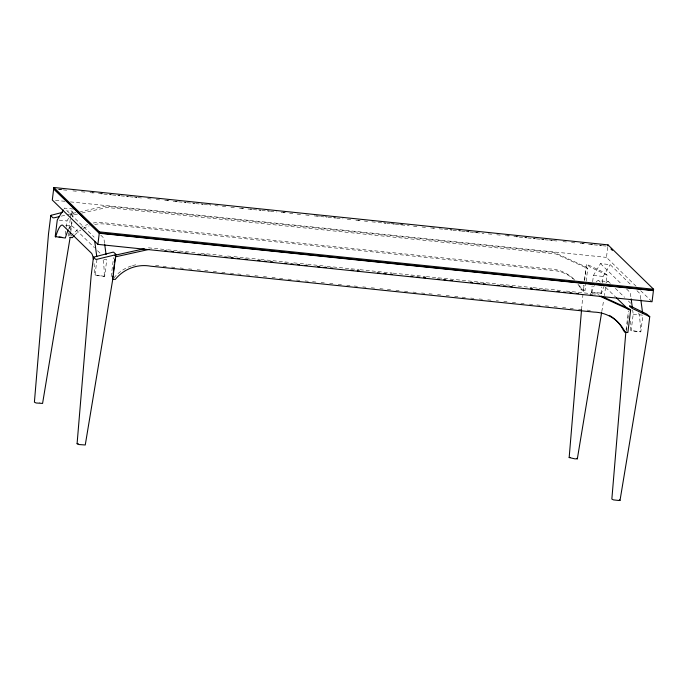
<?xml version="1.0" encoding="UTF-8"?>
<svg xmlns="http://www.w3.org/2000/svg" width="688" height="688" viewBox="0 0 688 688"><rect width="100%" height="100%" fill="white"/><g stroke="black" fill="none" stroke-linecap="round" stroke-linejoin="round"><path stroke-width="0.52" stroke-dasharray="3.44 2.58" d="M581.566 309.583L583.785 285.142M65.291 234.488L66.074 228.235M66.203 227.195L66.977 220.943L68.602 218.216M68.559 232.793L68.164 235.975L70.933 236.259A36.696 35.922 -45.8 0 1 79.309 228.64M69.084 228.562L70.271 219.033M70.408 217.976L70.933 213.744L76.179 212.575M70.537 229.973L71.595 221.502M70.812 231.822L72.12 221.287M72.644 217.073L73.169 212.859M103.845 259.367L106.76 259.668L104.679 276.344L94.987 275.338L97.06 258.662M111.181 276.662L113.554 257.604M584.439 279.87L586.46 264.063L603.711 272.31L607.04 275.097L606.059 283.31M586.038 282.278L584.981 290.749L583.536 289.338L584.06 285.099M584.585 280.867L586.305 267.099L554.433 252.539L105.565 206.065L80.376 211.646M586.167 281.22L587.75 268.509L586.305 267.099M604.425 285.511A50.817 8.23 -84.1 0 0 601.467 293.535L591.766 292.529L591.353 292.125L592.136 285.873M592.652 281.702L593.434 275.449L600.478 263.616L610.179 264.622L631.601 285.468M601.467 293.535L601.054 293.131L601.828 286.879M602.353 282.708L603.127 276.456L610.179 264.622M636.09 286.225L606.463 257.389L607.719 247.284M605.552 287.386L604.434 295.625M626.071 329.844L628.436 310.881M626.424 331.083L628.66 313.083M633.209 314.175L642.91 315.181L640.829 331.857L631.137 330.851L633.209 314.175L632.659 310.073M601.794 311.526L603.729 299.865M70.778 214.57L74.029 209.109M607.074 275.148L589.779 266.901L586.408 264.072M61.361 216.152L72.429 213.34A2.752 0.473 -12.6 0 0 73.152 212.773L71.07 210.76A2.726 0.473 -12.6 0 0 70.124 210.666L67.759 211.061M77.632 213.985L72.386 215.155L70.933 213.744M81.829 213.056L107.018 207.475L555.887 253.958L587.75 268.509M59.056 189.166L62.264 189.501M92.158 192.597L94.29 192.821M100.697 193.483L102.839 193.698M109.246 194.369L111.379 194.584M117.786 195.246L119.918 195.469M126.325 196.132L128.458 196.355M133.799 196.906L137.007 197.241M166.9 200.337L169.033 200.552M175.44 201.223L177.581 201.438M183.988 202.1L186.121 202.324M192.528 202.986L194.661 203.209M201.068 203.872L203.201 204.095M208.541 204.646L210.683 204.869M241.643 208.077L243.776 208.292M250.183 208.954L252.324 209.178M258.731 209.84L260.864 210.064M267.271 210.726L269.404 210.949M283.284 212.386L285.417 212.609M316.385 215.808L319.585 216.144M324.925 216.694L327.067 216.918M333.474 217.58L335.606 217.804M358.027 220.126L360.159 220.341M383.655 222.774L385.787 222.998M391.128 223.548L394.327 223.884M399.668 224.434L402.876 224.77M432.769 227.866L434.902 228.081M449.857 229.629L451.99 229.852M458.397 230.514L460.53 230.738M465.871 231.288L469.07 231.624M474.41 232.174L477.618 232.51M507.512 235.597L509.645 235.821M516.052 236.483L518.193 236.706M524.6 237.369L526.733 237.592M533.14 238.254L535.273 238.478M540.613 239.028L543.812 239.364M549.153 239.914L552.361 240.241M582.254 243.337L584.387 243.561M590.794 244.223L592.936 244.446M599.334 245.109L601.475 245.332M57.955 189.338L62.23 189.776M63.296 189.888L68.637 190.438M72.902 190.886L77.176 191.324M81.451 191.771L85.716 192.21M89.99 192.649L94.256 193.096M98.53 193.534L102.804 193.982M103.871 194.093L111.344 194.867M112.411 194.971L119.884 195.745M120.95 195.856L128.424 196.63M129.499 196.742L136.972 197.516M138.039 197.628L143.379 198.178M147.645 198.626L151.919 199.064M156.185 199.503L160.459 199.95M164.733 200.389L168.999 200.836M173.273 201.274L177.547 201.722M178.613 201.825L186.087 202.599M187.153 202.711L194.627 203.485M195.693 203.596L203.166 204.37M204.241 204.482L210.64 205.144M214.914 205.583L218.122 205.918M222.387 206.357L226.662 206.804M230.927 207.243L235.201 207.69M239.476 208.129L243.741 208.576M248.015 209.014L252.29 209.453M253.356 209.565L260.829 210.339M261.896 210.451L269.369 211.225M270.436 211.336L276.843 211.999M281.117 212.446L285.382 212.884M289.657 213.323L292.864 213.658M297.13 214.097L301.404 214.544M305.67 214.983L309.944 215.43M314.218 215.869L319.55 216.419M320.625 216.531L327.032 217.193M328.099 217.305L335.572 218.079M336.638 218.191L343.045 218.853M347.32 219.3L351.585 219.739M355.859 220.177L360.125 220.624M364.399 221.063L367.598 221.398M371.873 221.837L377.213 222.387M378.28 222.499L385.753 223.273M386.819 223.385L394.293 224.159M395.368 224.271L409.248 225.707M413.514 226.154L417.788 226.593M422.054 227.031L426.328 227.479M430.602 227.917L434.868 228.364M439.142 228.803L443.416 229.25M444.482 229.353L451.956 230.127M453.022 230.239L460.496 231.013M461.562 231.125L469.035 231.899M470.11 232.011L483.991 233.447M488.256 233.886L492.531 234.333M496.796 234.771L501.07 235.219M505.345 235.657L509.61 236.104M513.884 236.543L518.159 236.982M519.225 237.093L526.698 237.867M527.765 237.979L535.238 238.753M536.305 238.865L543.778 239.639M544.844 239.751L552.326 240.525M553.393 240.637L558.733 241.187M562.999 241.626L567.273 242.073M571.539 242.511L575.813 242.959M580.087 243.397L584.353 243.836M588.627 244.283L592.901 244.722M593.968 244.833L601.441 245.607M602.507 245.719L606.782 246.158M55.504 200.346L65.111 201.335M70.451 201.894L606.463 257.389M73.057 209.006L64.328 208.103L94.161 237.145M59.22 220.143L66.977 220.943M593.434 275.449L603.127 276.456M65.575 225.483L72.369 226.189L94.505 247.732M596.169 282.089A50.817 8.23 -84.1 0 1 598.818 280.695L608.519 281.702L610.806 283.929M577.98 284.221A36.696 35.922 -45.8 0 1 580.758 289.046L583.536 289.338M580.758 289.046L582.211 290.456L584.981 290.749M591.353 292.125L601.054 293.131M148.453 247.818L166.625 249.692M167.691 249.804L196.544 252.797M200.827 253.236L223.265 255.558M227.539 256.005L232.888 256.555M233.954 256.667L259.608 259.324M260.675 259.436L266.015 259.987M267.082 260.098L289.528 262.42M293.802 262.868L299.151 263.418M300.217 263.53L306.624 264.192M307.699 264.304L325.863 266.187M326.938 266.29L332.278 266.849M333.345 266.961L358.998 269.61M360.065 269.722L392.126 273.041M393.192 273.153L425.261 276.473M426.328 276.585L495.799 283.774M500.073 284.221L532.134 287.541M533.2 287.653L562.053 290.637M566.336 291.084L590.915 293.63M591.981 293.733L597.322 294.292L599.257 295.169M155.557 265.439L158.765 265.774M163.039 266.213L166.238 266.548M171.579 267.099L174.786 267.434M180.127 267.985L183.335 268.32M188.675 268.87L191.883 269.197M197.224 269.756L200.423 270.083M204.697 270.53L207.905 270.857M213.246 271.416L216.453 271.743M221.794 272.302L224.993 272.629M230.334 273.179L233.542 273.514M237.816 273.953L241.024 274.288M246.364 274.839L249.563 275.174M254.904 275.725L258.112 276.06M263.452 276.61L266.66 276.946M272.001 277.496L275.2 277.832M279.474 278.27L282.682 278.606M288.023 279.156L291.23 279.491M296.571 280.042L299.77 280.369M305.119 280.928L308.319 281.254M312.593 281.702L315.801 282.028M321.141 282.587L324.34 282.914M329.681 283.473L332.889 283.8M338.229 284.35L341.437 284.686M346.778 285.236L349.986 285.572M354.251 286.01L357.459 286.346M362.8 286.896L366.007 287.231M371.348 287.782L374.556 288.117M379.896 288.668L383.096 289.003M387.37 289.442L390.578 289.777M395.918 290.327L399.126 290.663M404.467 291.213L407.666 291.54M413.006 292.099L416.214 292.426M421.555 292.985L424.763 293.312M429.037 293.759L432.236 294.086M437.577 294.645L440.784 294.971M446.125 295.522L449.333 295.857M454.673 296.408L457.873 296.743M462.147 297.182L465.355 297.517M470.695 298.067L473.903 298.403M479.244 298.953L482.443 299.289M487.792 299.839L490.991 300.174M496.332 300.725L498.473 300.948M503.814 301.499L507.013 301.834M512.354 302.385L515.561 302.711M520.902 303.27L524.11 303.597M529.45 304.156L532.658 304.483M536.924 304.93L540.132 305.257M545.472 305.816L548.68 306.143M554.021 306.693L557.228 307.029M562.569 307.579L565.768 307.914M570.042 308.353L573.25 308.688M578.591 309.239L581.799 309.574M587.139 310.125L590.338 310.46M94.032 263.513A50.809 8.23 -84.1 0 1 94.566 274.933L104.679 276.344M630.363 321.047A50.809 8.23 -84.1 0 1 630.715 330.446L640.829 331.857M39.517 402.411L40.007 402.48M640.648 290.663L652.043 301.757M636.95 290.689L640.012 293.664L640.7 298.79M600.478 263.616L621.9 284.471M626.493 288.934L630.311 292.658L631.145 298.807M615.382 288.384L624.549 297.302M628.359 301.017L630.655 303.245M598.818 280.695L600.34 282.183M605.689 287.386L615.614 297.044M100.801 235.176L103.862 238.151L104.55 243.277M97.558 250.707L100.611 253.683M80.1 228.124A36.696 35.922 -45.8 0 1 87.754 224.451M93.215 223.015A36.696 35.922 -45.8 0 1 106.262 223.032L549.592 268.931A36.696 35.922 -45.8 0 1 574.48 279.904M74.915 234.849A36.696 35.922 -45.8 0 1 80.754 230.05M83.179 228.571A36.696 35.922 -45.8 0 1 89.208 225.862M94.669 224.434A36.696 35.922 -45.8 0 1 107.715 224.443L551.036 270.341A36.696 35.922 -45.8 0 1 575.28 280.652M579.434 285.64A36.696 35.922 -45.8 0 1 582.211 290.456M591.766 292.529A50.817 8.23 -84.1 0 1 594.355 285.288M605.87 283.086A50.817 8.23 -84.1 0 1 608.519 281.702M103.14 260.107A50.809 8.23 -84.1 0 1 104.266 275.94M638.713 312.98A50.809 8.23 -84.1 0 1 640.416 331.453M113.821 278.012A36.696 35.922 -45.8 0 1 131.537 265.903M132.44 265.628A36.696 35.922 -45.8 0 1 137.961 264.476M68.757 229.07A50.817 8.23 -84.1 0 1 72.369 226.189"/><path stroke-width="1.03" d="M70.021 238.143L42.579 403.435L36.068 402.979L34.4 402.17L48.495 233.98L50.783 215.619M115.851 254.405L112.703 279.689L85.26 444.981L78.75 444.525L77.082 443.717L91.177 275.527L93.465 257.174L112.806 252.212A2.735 0.473 -12.6 0 1 113.761 252.307L115.825 254.319M601.622 312.584L577.344 458.81L574.962 458.862L569.165 457.546L581.472 310.641M649.756 316.695L634.259 309.368C632.453 309.196 626.286 303.675 631.352 306.547L646.763 314.063L649.747 316.669L647.468 335.056L620.026 500.357L618.77 500.486L613.515 499.892L611.847 499.092L625.848 331.969M53.862 187.506L53.716 188.615L99.304 232.983L653.462 290.362L653.6 289.252L608.02 244.885L53.862 187.506L99.442 231.873L653.6 289.252M69.875 235.27L70.142 233.155M97.885 244.378L99.27 233.266L53.681 188.89L52.297 200.01L97.885 244.378L652.043 301.757L653.428 290.646L99.27 233.266M99.304 232.983L99.442 231.873M112.901 275.957L112.505 279.13L115.274 279.423A36.696 35.922 -45.8 0 1 150.603 266.187L593.925 312.094A36.696 35.922 -45.8 0 1 625.1 332.209L627.869 332.493L630.638 310.262L629.193 308.852L601.192 296.055M113.159 273.841L114.346 264.312M114.612 262.197L115.008 259.015M607.882 245.994L608.02 244.885M63.244 209.926L57.285 219.936L55.203 236.612L65.317 238.022A50.817 8.23 -84.1 0 1 68.275 229.998M77.082 443.717L78.14 443.579M569.165 457.546L570.034 457.4M51.222 215.275L62.591 212.325M59.297 216.66L54.232 217.769A2.752 0.473 -12.6 0 1 52.873 217.718L50.809 215.697A2.726 0.473 -12.6 0 1 51.222 215.275M114.87 255.257L144.256 248.746M115.274 256.899L148.857 249.46M69.617 237.386L72.386 237.67A36.696 35.922 -45.8 0 1 74.252 235.537M59.082 237.016L61.989 237.317M164.871 250.776L167.003 251M171.278 251.438L173.419 251.662M177.693 252.1L179.835 252.324M185.175 252.874L187.308 253.098M197.998 254.207L200.139 254.431M204.413 254.87L206.546 255.093M224.718 256.968L226.851 257.192M231.134 257.639L233.266 257.854M237.541 258.301L239.682 258.525M245.023 259.075L247.164 259.299M257.845 260.399L259.987 260.623M264.261 261.07L266.402 261.285M270.676 261.732L272.809 261.956M284.565 263.169L286.707 263.392M290.981 263.831L293.114 264.054M297.388 264.493L299.529 264.717M304.87 265.276L307.011 265.491M317.701 266.6L319.834 266.824M324.108 267.262L326.25 267.486M330.524 267.924L332.657 268.148M350.828 270.031L352.97 270.255M357.244 270.694L359.377 270.917M377.549 272.792L379.681 273.016M383.956 273.463L386.097 273.678M390.371 274.125L392.513 274.349M410.676 276.223L412.817 276.447M417.091 276.894L419.224 277.109M423.498 277.556L425.64 277.78M437.396 278.993L439.537 279.216M443.812 279.655L445.944 279.878M450.219 280.317L452.36 280.541M470.523 282.424L472.665 282.648M476.939 283.086L479.08 283.31M483.354 283.748L485.487 283.972M497.243 285.193L499.385 285.408M503.659 285.855L505.792 286.079M510.066 286.518L512.207 286.741M530.379 288.616L532.512 288.84M536.786 289.287L538.928 289.502M543.202 289.949L545.335 290.173M557.091 291.385L559.232 291.609M563.506 292.047L565.648 292.271M569.922 292.718L572.055 292.933M576.329 293.38L578.47 293.604M590.227 294.817L592.359 295.04M619.355 499.806L620.026 500.357M599.738 296.141L630.638 310.262M576.862 458.337L577.344 458.81M610.918 248.953L612.44 250.432M616.371 297.784L627.826 308.929M625.1 332.209L623.646 330.799A36.696 35.922 -45.8 0 0 609.362 315.379M93.465 257.174L95.563 259.264L96.707 259.342L115.111 254.887A2.752 0.473 -12.6 0 0 115.833 254.319M640.838 299.813L642.635 313.135M631.145 298.807L632.246 307.003M104.688 244.3L106.072 254.543M94.72 241.247L96.784 256.615M93.439 259.109A50.809 8.23 -84.1 0 0 91.676 253.416L62.668 225.182A50.817 8.23 -84.1 0 0 55.616 237.016"/></g></svg>
